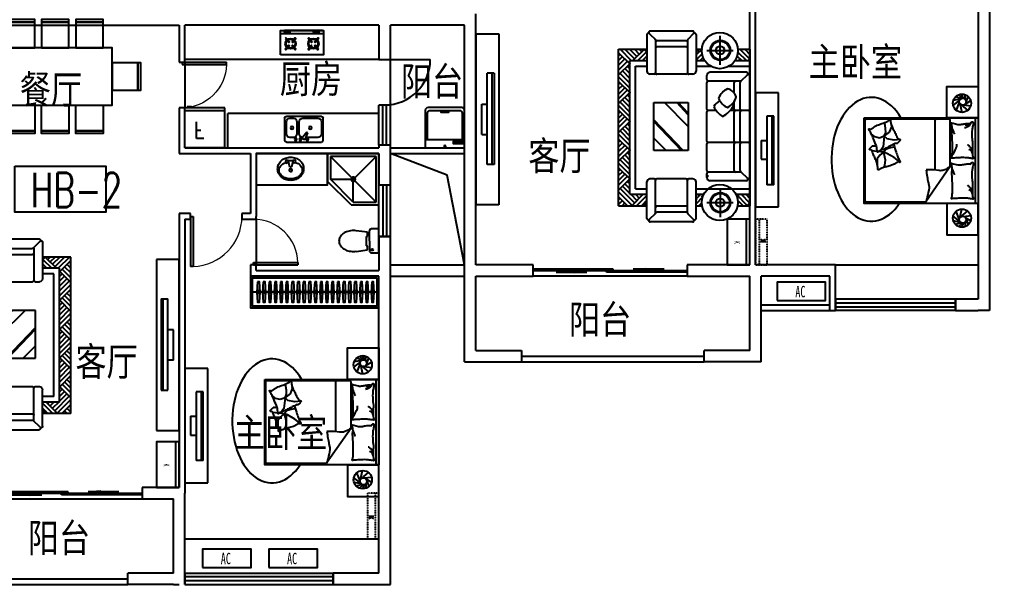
# Model space of a CAD drawing. Extents: x 4765935 to 4799335, y -1163545 to -1143942.
# Drawn here: x 4782335 to 4799335, y -1163542 to -1153642 of the extents above; entities that cross this region are included whole.
import ezdxf

# ---------------------------------------------------------------- set-up
doc = ezdxf.new("R2010")
doc.units = 0
doc.header["$MEASUREMENT"] = 0
doc.linetypes.add('HIDDEN', pattern=[0.375, 0.25, -0.125])
doc.layers.get('0').update_dxf_attribs({"linetype": 'CONTINUOUS'})
for name, color, linetype in [('Balcony(阳台)', 11, 'CONTINUOUS'), ('Elec(电器)', 33, 'CONTINUOUS'), ('Furniture(家具)', 8, 'CONTINUOUS'), ('I-FURN', 252, 'CONTINUOUS'), ('Lvtry(厨卫)', 136, 'CONTINUOUS'), ('Text(文字)', 7, 'CONTINUOUS'), ('WALL', 2, 'CONTINUOUS'), ('WINDOW', 4, 'CONTINUOUS')]:
    doc.layers.add(name, color=color, linetype=linetype)
doc.styles.add('-黑体', font='simhei.ttf', dxfattribs={"width": 0.8})
doc.styles.add('_ZBHZ', font='simhei.ttf', dxfattribs={"width": 0.8})
doc.styles.add('DIM_FONT', font='SIMPLEX.shx', dxfattribs={"width": 0.8})
doc.styles.add('HZ', font='txt', dxfattribs={"bigfont": 'hztxt'})

# ---------------------------------------------------------------- blocks, each defined once
blk = doc.blocks.new('A$C549F0D6A')
at = {"layer": 'Furniture(家具)', "linetype": 'ByBlock'}
for points in [[(0, 525), (480, 525), (480, 75), (0, 75), (0, 525)], [(480, 75), (480, 25), (0, 25), (0, 75), (480, 75)]]:
    blk.add_lwpolyline(points, dxfattribs=at)
blk = doc.blocks.new('czd')
at = {"layer": 'Furniture(家具)', "linetype": 'ByBlock'}
blk.add_lwpolyline([(254292, -42312), (254292, -40312), (255292, -40312), (255292, -42312)], close=True, dxfattribs=at)
at = {"layer": 'Furniture(家具)', "color": 191}
for p, rotation in [((255032, -39787), 180), ((255817, -40952), 90), ((255817, -41552), 90), ((255817, -42152), 90)]:
    blk.add_blockref('A$C549F0D6A', p, dxfattribs=dict(at, rotation=rotation))
at = {"layer": 'Furniture(家具)', "color": 191, "xscale": -1, "rotation": 270}
for p in [(253767, -40952), (253767, -41552), (253767, -42152)]:
    blk.add_blockref('A$C549F0D6A', p, dxfattribs=at)
at = {"layer": 'Furniture(家具)', "color": 191, "xscale": -1}
blk.add_blockref('A$C549F0D6A', (255032, -42837), dxfattribs=at)
blk = doc.blocks.new('65478678-')
at = {"layer": 'Furniture(家具)'}
for p, q in [((0, -90), (90, 0)), ((0, -6), (6, 0)), ((0, -209), (0, 0)), ((0, 0), (2740, 0)), ((166, 0), (198, -32)), ((198, -262), (198, 0)), ((297, -367), (297, 0)), ((1048, 0), (465, 0)), ((1608, 0), (1098, 0)), ((2241, 0), (1659, 0)), ((2442, -943), (2442, 0)), ((2541, -71), (2612, 0)), ((2541, -242), (2541, 0)), ((2688, 0), (2740, -51)), ((2740, -214), (2740, 0)), ((0, -174), (170, -4)), ((48, -210), (198, -60)), ((119, -223), (198, -144)), ((404, -61), (404, -701)), ((404, -61), (404, -65)), ((447, -43), (567, -162)), ((556, -162), (556, -730)), ((1048, -170), (584, -170)), ((1073, -25), (1073, -344)), ((1608, -170), (1098, -170)), ((1634, -25), (1634, -730)), ((2122, -170), (1659, -170)), ((2150, -162), (2150, -730)), ((2259, -43), (2157, -145)), ((2302, -61), (2302, -701)), ((2541, -155), (2692, -4)), ((2541, -239), (2734, -46)), ((2649, -210), (2740, -120)), ((19, -752), (19, -292)), ((128, -214), (148, -234)), ((170, -172), (198, -201)), ((556, -306), (556, -755)), ((763, -278), (581, -278)), ((1048, -278), (917, -278)), ((1073, -195), (1073, -262)), ((1608, -278), (1098, -278)), ((1634, -182), (1634, -257)), ((2125, -278), (1659, -278)), ((2541, -185), (2582, -225)), ((2579, -214), (2558, -234)), ((2687, -752), (2687, -292)), ((2732, -212), (2740, -204)), ((272, -522), (-234, -522)), ((1073, -591), (1073, -730)), ((2435, -522), (2940, -522)), ((0, -951), (0, -842)), ((0, -843), (2, -845)), ((0, -847), (2, -845)), ((2, -845), (5, -842)), ((2, -845), (100, -943)), ((78, -838), (184, -943)), ((144, -819), (198, -873)), ((198, -951), (198, -790)), ((297, -951), (297, -684)), ((531, -755), (458, -755)), ((1048, -755), (581, -755)), ((1608, -755), (1098, -755)), ((2125, -755), (1659, -755)), ((2248, -755), (2175, -755)), ((2541, -943), (2541, -809)), ((2541, -828), (2554, -815)), ((2568, -851), (2590, -829)), ((2592, -829), (2706, -943)), ((2690, -843), (2740, -892)), ((2705, -845), (2702, -842)), ((2706, -843), (2705, -845)), ((2706, -847), (2705, -845)), ((2740, -943), (2740, -838)), ((-319, -1004), (-319, -1746)), ((-276, -986), (-174, -1088)), ((-258, -943), (382, -943)), ((0, -931), (44, -887)), ((72, -943), (86, -929)), ((436, -997), (436, -1070)), ((2270, -997), (2270, -1070)), ((2965, -943), (2324, -943)), ((2541, -862), (2622, -943)), ((2541, -912), (2566, -887)), ((2635, -943), (2621, -929)), ((2982, -986), (2881, -1088)), ((3025, -1004), (3025, -1746)), ((-157, -1095), (411, -1095)), ((-149, -1123), (-149, -1626)), ((-42, -1120), (-42, -1629)), ((436, -1120), (436, -1629)), ((935, -1081), (1772, -1081)), ((1353, -1081), (935, -1499)), ((935, -1683), (935, -1081)), ((1146, -1081), (935, -1282)), ((1117, -1081), (935, -1255)), ((1772, -1170), (1237, -1683)), ((1772, -1081), (1772, -1683)), ((2270, -1120), (2270, -1629)), ((2863, -1095), (2296, -1095)), ((2748, -1120), (2748, -1629)), ((2856, -1123), (2856, -1626)), ((1772, -1198), (1265, -1683)), ((1772, -1466), (1557, -1683)), ((-276, -1763), (-157, -1644)), ((-157, -1654), (411, -1654)), ((-157, -1654), (411, -1654)), ((-13, -1654), (436, -1654)), ((436, -1679), (436, -1752)), ((1772, -1683), (935, -1683)), ((2720, -1654), (2270, -1654)), ((2270, -1679), (2270, -1752)), ((2863, -1654), (2296, -1654)), ((2863, -1654), (2296, -1654)), ((2982, -1763), (2863, -1644)), ((-258, -1806), (382, -1806)), ((0, -1862), (0, -1806)), ((0, -1852), (2, -1854)), ((0, -1856), (2, -1854)), ((0, -2300), (0, -1862)), ((2, -1854), (49, -1806)), ((2, -1854), (198, -2050)), ((44, -1812), (198, -1966)), ((122, -1806), (198, -1882)), ((198, -2104), (198, -1806)), ((297, -2005), (297, -1806)), ((2965, -1806), (2324, -1806)), ((2442, -2003), (2442, -1806)), ((2541, -2102), (2541, -1806)), ((2561, -1806), (2740, -1985)), ((2645, -1806), (2740, -1901)), ((2705, -1854), (2657, -1806)), ((2706, -1852), (2705, -1854)), ((2706, -1856), (2705, -1854)), ((2706, -1868), (2706, -1806)), ((2740, -2300), (2740, -1806)), ((0, -1940), (44, -1896)), ((0, -2024), (86, -1938)), ((0, -2108), (128, -1980)), ((0, -2192), (170, -2022)), ((2442, -2003), (297, -2003)), ((2440, -2274), (2692, -2022)), ((2541, -1871), (2740, -2069)), ((2541, -1921), (2566, -1896)), ((2541, -2005), (2608, -1938)), ((2541, -2089), (2650, -1980)), ((0, -2276), (198, -2078)), ((60, -2300), (254, -2106)), ((170, -2190), (280, -2300)), ((2541, -2102), (198, -2102)), ((212, -2148), (364, -2300)), ((250, -2102), (254, -2106)), ((254, -2106), (258, -2102)), ((254, -2106), (448, -2300)), ((296, -2148), (342, -2102)), ((338, -2190), (426, -2102)), ((380, -2232), (511, -2102)), ((422, -2274), (595, -2102)), ((481, -2300), (679, -2102)), ((565, -2300), (758, -2106)), ((674, -2190), (784, -2300)), ((716, -2148), (868, -2300)), ((754, -2102), (758, -2106)), ((758, -2106), (763, -2102)), ((758, -2106), (952, -2300)), ((800, -2148), (847, -2102)), ((842, -2190), (931, -2102)), ((885, -2232), (1015, -2102)), ((927, -2274), (1099, -2102)), ((985, -2300), (1183, -2102)), ((1069, -2300), (1263, -2106)), ((1179, -2190), (1288, -2300)), ((1221, -2148), (1373, -2300)), ((1258, -2102), (1263, -2106)), ((1263, -2106), (1267, -2102)), ((1263, -2106), (1457, -2300)), ((1305, -2148), (1351, -2102)), ((1347, -2190), (1435, -2102)), ((1389, -2232), (1520, -2102)), ((1431, -2274), (1604, -2102)), ((1490, -2300), (1688, -2102)), ((1574, -2300), (1767, -2106)), ((1683, -2190), (1793, -2300)), ((1725, -2148), (1877, -2300)), ((1763, -2102), (1767, -2106)), ((1767, -2106), (1772, -2102)), ((1767, -2106), (1961, -2300)), ((1809, -2148), (1856, -2102)), ((1851, -2190), (1940, -2102)), ((1893, -2232), (2024, -2102)), ((1936, -2274), (2108, -2102)), ((1994, -2300), (2192, -2102)), ((2078, -2300), (2272, -2106)), ((2188, -2190), (2297, -2300)), ((2230, -2148), (2382, -2300)), ((2267, -2102), (2272, -2106)), ((2272, -2106), (2276, -2102)), ((2272, -2106), (2466, -2300)), ((2314, -2148), (2360, -2102)), ((2356, -2190), (2444, -2102)), ((2398, -2232), (2528, -2102)), ((2498, -2300), (2734, -2064)), ((2583, -2300), (2740, -2143)), ((2692, -2190), (2740, -2237)), ((2734, -2148), (2740, -2153)), ((2740, -2300), (0, -2300)), ((86, -2274), (111, -2300)), ((128, -2232), (195, -2300)), ((590, -2274), (616, -2300)), ((632, -2232), (700, -2300)), ((1095, -2274), (1120, -2300)), ((1137, -2232), (1204, -2300)), ((1599, -2274), (1625, -2300)), ((1641, -2232), (1709, -2300)), ((2104, -2274), (2129, -2300)), ((2146, -2232), (2213, -2300)), ((2608, -2274), (2634, -2300)), ((2650, -2232), (2718, -2300))]:
    blk.add_line(p, q, dxfattribs=at)
for centre, radius in [((23, -526), 317), ((2684, -526), 317), ((19, -518), 176), ((19, -518), 161), ((19, -522), 74.9), ((2687, -518), 176), ((2687, -518), 161), ((2687, -522), 74.9)]:
    blk.add_circle(centre, radius, dxfattribs=at)
for centre, radius, start, end in [((465, -25), 25.2, 90, 225), ((1048, -25), 25.2, 0, 90), ((1098, -25), 25.2, 90, 180), ((1608, -25), 25.2, 0, 90), ((1659, -25), 25.2, 90, 180), ((2241, -25), 25.2, 315, 90), ((429, -61), 25.2, 45, 180), ((531, -162), 25.2, 0, 45), ((584, -145), 25.2, 225, 270), ((584, -145), 25.2, 225, 270), ((1048, -145), 25.2, 270, 0), ((1098, -145), 25.2, 180, 270), ((1608, -145), 25.2, 270, 0), ((1659, -145), 25.2, 180, 270), ((2122, -145), 25.2, 270, 315), ((2175, -162), 25.2, 135, 180), ((2277, -61), 25.2, 0, 135), ((581, -252), 25.2, 180, 270), ((893, -432), 202, 107.5996, 169.2984), ((756, -533), 302, 28.3291, 76.3199), ((1032, -367), 89, 117.338, 141.7635), ((780, -680), 445, 26.9689, 61.7217), ((1048, -252), 25.2, 270, 0), ((1098, -252), 25.2, 180, 270), ((1608, -252), 25.2, 270, 0), ((1659, -252), 25.2, 180, 270), ((2125, -252), 25.2, 270, 0), ((966, -271), 298, 204.3984, 248.8225), ((757, -280), 287, 290.7806, 337.6111), ((796, -220), 462, 296.7413, 325.384), ((1166, -362), 315, 213.3991, 239.1855), ((458, -701), 53.9, 180, 270), ((531, -730), 25.2, 270, 0), ((581, -730), 25.2, 180, 270), ((1048, -730), 25.2, 270, 0), ((1098, -730), 25.2, 180, 270), ((1608, -730), 25.2, 270, 0), ((1659, -730), 25.2, 180, 270), ((2125, -730), 25.2, 270, 0), ((2175, -730), 25.2, 180, 270), ((2196, -730), 25.2, 270, 0), ((2246, -730), 25.2, 180, 270), ((2248, -701), 53.9, 270, 0), ((-294, -1004), 25.2, 45, 180), ((-258, -968), 25.2, 90, 225), ((382, -997), 53.9, 0, 90), ((2324, -997), 53.9, 90, 180), ((2965, -968), 25.2, 315, 90), ((3000, -1004), 25.2, 360, 135), ((-157, -1070), 25.2, 225, 270), ((-175, -1123), 25.2, 0, 45), ((-67, -1120), 25.2, 0, 90), ((411, -1070), 25.2, 270, 0), ((411, -1120), 25.2, 0, 90), ((2296, -1070), 25.2, 180, 270), ((2296, -1120), 25.2, 90, 180), ((2773, -1120), 25.2, 90, 180), ((2881, -1123), 25.2, 135, 180), ((2863, -1070), 25.2, 270, 315), ((-157, -1679), 25.2, 90, 135), ((-175, -1626), 25.2, 315, 0), ((-175, -1626), 25.2, 315, 0), ((-67, -1629), 25.2, 270, 0), ((411, -1629), 25.2, 270, 0), ((411, -1679), 25.2, 0, 90), ((2296, -1629), 25.2, 180, 270), ((2296, -1679), 25.2, 90, 180), ((2773, -1629), 25.2, 180, 270), ((2881, -1626), 25.2, 180, 225), ((2881, -1626), 25.2, 180, 225), ((2863, -1679), 25.2, 45, 90), ((-294, -1746), 25.2, 180, 315), ((-258, -1781), 25.2, 135, 270), ((382, -1752), 53.9, 270, 0), ((2324, -1752), 53.9, 180, 270), ((2965, -1781), 25.2, 270, 45), ((3000, -1746), 25.2, 225, 360)]:
    blk.add_arc(centre, radius, start, end, dxfattribs=at)
blk = doc.blocks.new('A$C70683468')
for p, q in [((535, -175), (535, 1325)), ((971, 678), (1398, 1296)), ((2450, 1296), (1398, 1296)), ((2470, -130), (2470, 1276)), ((1243, -130), (1243, 740)), ((2122, 661), (2142, 697)), ((971, 678), (971, -130)), ((1851, 602), (1954, 523)), ((1954, 523), (2085, 448)), ((2109, 559), (2122, 661)), ((2140, 430), (2109, 559)), ((2203, 480), (2251, 545)), ((2251, 545), (2251, 638)), ((2041, 353), (1953, 333)), ((2099, 373), (2041, 353)), ((2085, 448), (2140, 430)), ((2140, 430), (2099, 373)), ((2140, 430), (2203, 480)), ((2140, 430), (2234, 418)), ((2146, 335), (2182, 385)), ((2182, 385), (2191, 397)), ((2249, 417), (2344, 405)), ((1850, 206), (1954, 219)), ((1954, 219), (2076, 194)), ((2076, 194), (2127, 149)), ((2127, 149), (2146, 335)), ((2127, 149), (2210, 180)), ((2210, 180), (2292, 159)), ((2034, 80), (1997, -15)), ((2127, 149), (2034, 80)), ((2127, 149), (2100, 82)), ((2100, 82), (2103, 13)), ((2103, 13), (2120, -85)), ((2292, 159), (2355, 106)), ((991, -150), (2450, -150)), ((1997, -15), (2000, -39)), ((2120, -85), (2127, -88))]:
    blk.add_line(p, q)
blk.add_lwpolyline([(2482, -175), (482, -175), (482, 1325), (2482, 1325)], close=True)
for points in [[(609, 635, -0.263368), (590, 607, -0.494818), (571, 616, -0.049225), (570, 634, -0.036831), (571, 657, -0.031893), (580, 695, 0.035782), (587, 729, 0.032941), (592, 819, 0.026564), (587, 930, 0.017905), (581, 968, -0.033397), (579, 988, -0.03204), (580, 1025, 0.018442), (583, 1089, 0.010837), (582, 1154, 0.014624), (579, 1202, 0.111249), (572, 1225, -0.153708), (568, 1241, -0.076444), (569, 1249, -0.215512), (571, 1251, -0.585858), (574, 1248, 0.363489), (577, 1243, 0.191716), (589, 1243, -0.129675), (605, 1245, -0.01735), (622, 1242, 0.019326), (637, 1240, 0.018818), (705, 1233, 0.021828), (765, 1232, 0.006204), (799, 1233, 0.001963), (905, 1240, 0.028341), (942, 1244, -0.117014), (950, 1243, -0.36606), (951, 1242, -0.03973), (949, 1228, -0.048309), (943, 1215, 0.062981), (939, 1204, 0.04058), (936, 1180, 0.014345), (934, 1114, 0.005484), (934, 988, 0.007153), (937, 892, 0.008762), (940, 850, -0.008153), (943, 804, -0.06251), (939, 747, 0.078669), (937, 701, 0.047825), (941, 679, -0.034494), (949, 648, -0.023571), (952, 623, -0.510228), (950, 622), (920, 629), (838, 650, 0.073041), (818, 652, 0.023305), (757, 646, 0.018299), (734, 642, -0.01097), (696, 635, -0.042281), (662, 632, -0.027201), (609, 635)], [(577, 1191, 0.088153), (581, 1156, 0.088153), (596, 1125, 0.077547), (617, 1103, 0.077547), (645, 1089)], [(1394, 739, 0.007867), (1376, 856, 0.009508), (1358, 953, 0.006616), (1344, 1018, -0.023828), (1340, 1036, -0.080713), (1341, 1055, -0.009591), (1373, 1208, -0.013133), (1381, 1241, -0.007859), (1398, 1296)], [(583, 1109, 0.027842), (593, 1085, 0.048685), (601, 1072, 0.023666), (626, 1044, 0.031223), (646, 1025, 0.046801), (654, 1020, 0.023191), (671, 1012)], [(936, 725, 0.009729), (927, 753, 0.009729), (917, 779, 0.007971), (908, 801, 0.007971), (898, 823)], [(971, 678, -0.085272), (1081, 741, -0.124044), (1168, 751), (1264, 737), (1394, 739)], [(1963, 289, 0.025626), (1960, 300, 0.0108), (1918, 430, 0.00456), (1887, 517, 0.01125), (1873, 552, 0.069394), (1862, 571, -0.079756), (1853, 588, -0.106399), (1851, 602, -0.328642), (1854, 606, -0.299547), (1860, 604, 0.189917), (1869, 598, 0.033518), (1880, 597, 0.075627), (1884, 598, 0.053489), (1892, 601, 0.017838), (1914, 613, 0.038394), (1938, 630, -0.059529), (1954, 640, -0.035943), (1981, 651, -0.011245), (2067, 677, -0.006203), (2106, 687, 0.010783), (2129, 693, 0.019485), (2142, 697, 0.005062), (2193, 717, 0.101392), (2218, 734, -0.223768), (2231, 739, -0.25558), (2236, 736, -0.081563), (2241, 720, -0.071805), (2241, 703, 0.069985), (2241, 685, 0.03546), (2254, 626, 0.029432), (2279, 557, 0.001554), (2293, 523, -0.00152), (2308, 489, -0.004735), (2323, 454, 0.00382), (2341, 410, 0.296001), (2373, 388, -0.649774), (2382, 367, -0.02319), (2377, 362, 0.0288), (2374, 359, 0.005727), (2368, 352, -0.004358), (2360, 343, -0.027528), (2343, 326, -0.046214), (2332, 318, -0.194121), (2315, 315, 0.133719), (2291, 314, 0.005779), (2269, 306, 0.008882)], [(609, -74, -0.263368), (590, -102, -0.494818), (571, -93, -0.049225), (570, -75, -0.036831), (571, -52, -0.031893), (580, -14, 0.035782), (587, 20, 0.032941), (592, 110, 0.026564), (587, 221, 0.017905), (581, 258, -0.033397), (579, 279, -0.03204), (580, 316, 0.018442), (583, 380, 0.010837), (582, 445, 0.014624), (579, 493, 0.111249), (572, 515, -0.153708), (568, 532, -0.076444), (569, 540, -0.215512), (571, 542, -0.585858), (574, 539, 0.363489), (577, 534, 0.191716), (589, 534, -0.129675), (605, 536, -0.01735), (622, 533, 0.019326), (637, 530, 0.018818), (705, 524, 0.021828), (765, 523, 0.006204), (799, 524, 0.001963), (905, 530, 0.028341), (942, 535, -0.117014), (950, 534, -0.36606), (951, 533, -0.03973), (949, 519, -0.048309), (943, 505, 0.062981), (939, 495, 0.04058), (936, 471, 0.014345), (934, 404, 0.005484), (934, 279, 0.007153), (937, 183, 0.008762), (940, 140, -0.008153), (943, 95, -0.06251), (939, 38, 0.078669), (937, -8, 0.047825), (941, -30, -0.034494), (949, -61, -0.023571), (952, -87, -0.510228), (950, -88), (920, -80), (838, -59, 0.073041), (818, -57, 0.023305), (757, -63, 0.018299), (734, -67, -0.01097), (696, -75, -0.042281), (662, -77, -0.027201), (609, -75)], [(577, 481, 0.088153), (581, 447, 0.088153), (596, 416, 0.077547), (617, 394, 0.077547), (645, 380)], [(583, 400, 0.027842), (593, 376, 0.048685), (601, 363, 0.023666), (626, 335, 0.031223), (646, 316, 0.046801), (654, 311, 0.023191), (671, 303)], [(937, 485, 0.016108), (911, 446, 0.024599), (896, 420, 0.009477), (873, 370, 0.015937), (860, 341, 0.072521), (857, 324, 0.033339), (857, 288)], [(609, -75, -0.077379), (634, -40, -0.077379), (669, -14, -0.047525), (694, -4, -0.047525), (720, 1)], [(936, 16, 0.009729), (927, 43, 0.009729), (917, 70, 0.007971), (908, 92, 0.007971), (898, 113)], [(625, -76, -0.05369), (638, -62, -0.070312), (650, -54, -0.015448), (659, -50, -0.013244), (669, -46, -0.082127), (687, -43, -0.064164), (710, -46)]]:
    blk.add_lwpolyline(points, format="xyb")
blk.add_lwpolyline([(2065, -117, 0.101392), (2041, -136, -0.223768), (2028, -142, -0.25558), (2024, -139, -0.081563), (2017, -124, -0.071805), (2016, -107, 0.069985), (2014, -89, 0.03546), (1997, -31, 0.029432), (1967, 36, 0.001554), (1950, 68, -0.00152), (1933, 101, -0.004735), (1916, 135, 0.00382), (1894, 177, 0.296001), (1860, 197, -0.649774), (1850, 217, -0.02319), (1854, 222, 0.0288), (1857, 226, 0.005727), (1863, 233, -0.004358), (1869, 242, -0.027528), (1885, 261, -0.046214), (1896, 270, -0.194121), (1912, 274, 0.133719), (1936, 277, 0.011505), (1978, 296, 0.008882), (2032, 322, 0.012426), (2101, 359, -0.033612), (2126, 372), (2183, 395), (2226, 413, 0.224341), (2239, 427, -0.722772), (2248, 427, -0.103513), (2249, 424, 0.053465), (2249, 416, 0.030109), (2254, 393, -0.031436), (2258, 371, -0.05324), (2259, 356, 0.05518), (2259, 342, 0.056271), (2266, 316, 0.0108), (2317, 191, 0.00456), (2355, 106, 0.01125), (2371, 72, 0.069394), (2384, 54, -0.079756), (2394, 38, -0.106399), (2398, 24, -0.328642), (2394, 19, -0.299547), (2388, 21, 0.189917), (2379, 26, 0.033518), (2368, 26, 0.075627), (2364, 25, 0.053489), (2356, 22, 0.017838), (2335, 8, 0.038394), (2312, -11, -0.059529), (2297, -22, -0.035943), (2272, -35, -0.011245), (2188, -67, -0.006203), (2149, -80, 0.010783), (2127, -88, 0.019485), (2114, -94, 0.005062)], format="xyb", close=True)
for centre, start, end in [((2450, 1276), 0, 90), ((991, -130), 180, 270), ((1223, -130), 270, 0), ((2450, -130), 270, 0)]:
    blk.add_arc(centre, 20, start, end)
blk.add_ellipse((2355, 553), major_axis=(0, 1086), ratio=0.642246, start_param=2.306068, end_param=7.0631)
at = {"style": 'DIM_FONT', "width": 0.8, "flags": 9}
for tag in ['YSIZE', 'XSIZE']:
    blk.add_attdef(tag, (482, -175), '', height=0.5, rotation=90, dxfattribs=at)
blk = doc.blocks.new('A$C40EC27B7')
at = {"layer": 'I-FURN'}
for p, q in [((212, 2329, 0), (177, 2428, 0)), ((222, 2370, 0), (233, 2460, 0)), ((255, 2393, 0), (290, 2468, 0)), ((274, 2396, 0), (341, 2457, 0)), ((295, 2391, 0), (395, 2422, 0)), ((308, 2383, 0), (435, 2358, 0)), ((229, 2294, 0), (129, 2353, 0)), ((256, 2278, 0), (130, 2261, 0)), ((297, 2281, 0), (184, 2182, 0)), ((323, 2305, 0), (288, 2148, 0)), ((325, 2360, 0), (439, 2273, 0)), ((331, 2328, 0), (385, 2185, 0)), ((256, 325, 0), (130, 342, 0)), ((297, 321, 0), (184, 420, 0)), ((323, 297, 0), (288, 455, 0)), ((331, 274, 0), (385, 418, 0)), ((229, 309, 0), (129, 250, 0)), ((212, 274, 0), (177, 175, 0)), ((222, 232, 0), (233, 143, 0)), ((255, 209, 0), (290, 135, 0)), ((274, 207, 0), (341, 146, 0)), ((295, 212, 0), (395, 181, 0)), ((308, 219, 0), (435, 245, 0)), ((325, 242, 0), (439, 330, 0))]:
    blk.add_line(p, q, dxfattribs=at)
at = {"layer": 'I-FURN', "elevation": 0}
for points in [[(0, 2603), (0, 2053), (550, 2053), (550, 2603)], [(0, 0), (0, 550), (550, 550), (550, 0)]]:
    blk.add_lwpolyline(points, close=True, dxfattribs=at)
at = {"layer": 'I-FURN'}
for centre, radius in [((283, 2308, 0), 160), ((271, 2336, 0), 60), ((283, 295, 0), 160), ((271, 267, 0), 60)]:
    blk.add_circle(centre, radius, dxfattribs=at)
at = {"layer": 'I-FURN', "rotation": 1.24245443e-08}
blk.add_blockref('A$C70683468', (-482, 725, 0), dxfattribs=at)
at = {"layer": 'I-FURN', "width": 0.8, "flags": 9}
for tag in ['YSIZE', 'XSIZE']:
    blk.add_attdef(tag, (283, 2308, 0), '', height=0.5, rotation=0, dxfattribs=at)
at = {"layer": 'I-FURN', "oblique": -180, "text_generation_flag": 4, "width": 0.8, "flags": 9}
for tag in ['YSIZE', 'XSIZE']:
    blk.add_attdef(tag, (283, 295, 0), '', height=0.5, rotation=0, dxfattribs=at)
blk = doc.blocks.new('A$C798D17D8')
blk.add_blockref('A$C40EC27B7', (0, 0, 0))
blk = doc.blocks.new('*U42')
blk.add_line((-970, -275), (1220, -275))
for points in [[(-1000, 0), (1250, 0), (1250, -550), (-1000, -550)], [(-970, -30), (1220, -30), (1220, -520), (-970, -520)]]:
    blk.add_lwpolyline(points, close=True)
at = {"elevation": 0}
for points in [[(-874, -95), (-862, -275), (-874, -455), (-906, -455), (-918, -275), (-906, -95)], [(-774, -95), (-762, -275), (-774, -455), (-806, -455), (-818, -275), (-806, -95)], [(-674, -95), (-662, -275), (-674, -455), (-706, -455), (-718, -275), (-706, -95)], [(-574, -95), (-562, -275), (-574, -455), (-606, -455), (-618, -275), (-606, -95)], [(-474, -95), (-462, -275), (-474, -455), (-506, -455), (-518, -275), (-506, -95)], [(-374, -95), (-362, -275), (-374, -455), (-406, -455), (-418, -275), (-406, -95)], [(-274, -95), (-262, -275), (-274, -455), (-306, -455), (-318, -275), (-306, -95)], [(-174, -95), (-162, -275), (-174, -455), (-206, -455), (-218, -275), (-206, -95)], [(-74, -95), (-62, -275), (-74, -455), (-106, -455), (-118, -275), (-106, -95)], [(26, -95), (38, -275), (26, -455), (-6, -455), (-18, -275), (-6, -95)], [(126, -95), (138, -275), (126, -455), (94, -455), (82, -275), (94, -95)], [(226, -95), (238, -275), (226, -455), (194, -455), (182, -275), (194, -95)], [(326, -95), (338, -275), (326, -455), (294, -455), (282, -275), (294, -95)], [(426, -95), (438, -275), (426, -455), (394, -455), (382, -275), (394, -95)], [(526, -95), (538, -275), (526, -455), (494, -455), (482, -275), (494, -95)], [(626, -95), (638, -275), (626, -455), (594, -455), (582, -275), (594, -95)], [(726, -95), (738, -275), (726, -455), (694, -455), (682, -275), (694, -95)], [(826, -95), (838, -275), (826, -455), (794, -455), (782, -275), (794, -95)], [(926, -95), (938, -275), (926, -455), (894, -455), (882, -275), (894, -95)], [(1026, -95), (1038, -275), (1026, -455), (994, -455), (982, -275), (994, -95)], [(1126, -95), (1138, -275), (1126, -455), (1094, -455), (1082, -275), (1094, -95)]]:
    blk.add_lwpolyline(points, close=True, dxfattribs=at)
at = {"ltscale": 15, "elevation": 0}
for points in [[(-894, -255), (-886, -255), (-886, -295), (-894, -295)], [(-794, -255), (-786, -255), (-786, -295), (-794, -295)], [(-694, -255), (-686, -255), (-686, -295), (-694, -295)], [(-594, -255), (-586, -255), (-586, -295), (-594, -295)], [(-494, -255), (-486, -255), (-486, -295), (-494, -295)], [(-394, -255), (-386, -255), (-386, -295), (-394, -295)], [(-294, -255), (-286, -255), (-286, -295), (-294, -295)], [(-194, -255), (-186, -255), (-186, -295), (-194, -295)], [(-94, -255), (-86, -255), (-86, -295), (-94, -295)], [(6, -255), (14, -255), (14, -295), (6, -295)], [(106, -255), (114, -255), (114, -295), (106, -295)], [(206, -255), (214, -255), (214, -295), (206, -295)], [(306, -255), (314, -255), (314, -295), (306, -295)], [(406, -255), (414, -255), (414, -295), (406, -295)], [(506, -255), (514, -255), (514, -295), (506, -295)], [(606, -255), (614, -255), (614, -295), (606, -295)], [(706, -255), (714, -255), (714, -295), (706, -295)], [(806, -255), (814, -255), (814, -295), (806, -295)], [(906, -255), (914, -255), (914, -295), (906, -295)], [(1006, -255), (1014, -255), (1014, -295), (1006, -295)], [(1106, -255), (1114, -255), (1114, -295), (1106, -295)]]:
    blk.add_lwpolyline(points, close=True, dxfattribs=at)
blk = doc.blocks.new('_E15UYS')
for p, q in [((-56, 0), (-56, 700)), ((-32, 635), (-22, 635)), ((0, 15), (0, 638)), ((-33, 544), (-22, 544)), ((-24, 619), (-24, 554)), ((-7, 619), (-24, 619)), ((-24, 554), (-7, 554)), ((-7, 554), (-7, 619)), ((-32, 162), (-22, 162)), ((-33, 71), (-22, 71)), ((-24, 146), (-24, 81)), ((-7, 146), (-24, 146)), ((-24, 81), (-7, 81)), ((-7, 81), (-7, 146))]:
    blk.add_line(p, q)
for points in [[(-400, 700), (0, 700), (0, 0), (-400, 0), (-400, 700)], [(-252, 518), (-241, 505), (-304, 449), (-316, 462), (-252, 518)], [(-185, 518), (-196, 505), (-132, 449), (-121, 462), (-185, 518)], [(-252, 181), (-241, 194), (-304, 250), (-316, 237), (-252, 181)], [(-185, 181), (-196, 194), (-132, 250), (-121, 237), (-185, 181)]]:
    blk.add_lwpolyline(points)
for points in [[(-32, 635, 0.259034), (-36, 634, 0.076276), (-41, 622, 0.036515), (-43, 609, 0.026615), (-44, 590, 0.026615), (-43, 571, 0.036515), (-41, 557, 0.076276), (-36, 546, 0.259034), (-32, 544, 0.078462), (-31, 544, 0.056762)], [(-22, 635, 0.259034), (-25, 634, 0.076276), (-30, 622, 0.036515), (-33, 609, 0.026615), (-34, 590, 0.026615), (-33, 571, 0.036515), (-30, 557, 0.076276), (-25, 546, 0.259034), (-22, 544, 0.259034), (-18, 546, 0.056762), (-14, 554, 0.036515)], [(-13, 619, 0.008736), (-13, 622, 0.076276), (-18, 634, 0.259034), (-22, 635, 0.259034)], [(-32, 162, 0.259034), (-36, 161, 0.076276), (-41, 149, 0.036515), (-43, 136, 0.026615), (-44, 117, 0.026615), (-43, 98, 0.036515), (-41, 84, 0.076276), (-36, 73, 0.259034), (-32, 71, 0.078462), (-31, 71, 0.056762)], [(-22, 162, 0.259034), (-25, 161, 0.076276), (-30, 149, 0.036515), (-33, 136, 0.026615), (-34, 117, 0.026615), (-33, 98, 0.036515), (-30, 84, 0.076276), (-25, 73, 0.259034), (-22, 71, 0.259034), (-18, 73, 0.056762), (-14, 81, 0.036515)], [(-13, 146, 0.008736), (-13, 149, 0.076276), (-18, 161, 0.259034), (-22, 162, 0.259034)]]:
    blk.add_lwpolyline(points, format="xyb")
for points in [[(-304, 624), (-241, 567), (-252, 555), (-316, 611)], [(-132, 624), (-196, 567), (-185, 555), (-121, 611)], [(-304, 75), (-241, 132), (-252, 144), (-316, 88)], [(-132, 75), (-196, 132), (-185, 144), (-121, 88)]]:
    blk.add_lwpolyline(points, close=True)
for centre, radius in [((-218, 536), 86.4), ((-218, 536), 73.5), ((-218, 163), 86.4), ((-218, 163), 73.5)]:
    blk.add_circle(centre, radius)
at = {"width": 0.8, "flags": 9}
for tag in ['XSIZE', 'YSIZE']:
    blk.add_attdef(tag, (0, 0), '', height=0.5, dxfattribs=at)
blk = doc.blocks.new('M_E25ESP')
at = {"color": 0, "linetype": 'ByBlock'}
for p, q in [((0, -307), (0, 307)), ((31, 338), (419, 338)), ((82, 245), (82, 40)), ((358, 307), (143, 307)), ((419, -20), (419, 245)), ((450, 307), (450, -307)), ((48, 2), (57, -12)), ((59, 31), (163, 70)), ((173, 53), (87, -18)), ((163, 70), (173, 53)), ((143, -82), (358, -82)), ((358, -123), (143, -123)), ((419, -338), (31, -338)), ((82, -184), (82, -245)), ((143, -307), (358, -307)), ((419, -245), (419, -184))]:
    blk.add_line(p, q, dxfattribs=at)
for centre, radius in [((51, 61), 20.5), ((251, 112), 25.6), ((51, -61), 20.5), ((51, -143), 20.5), ((251, -210), 25.6)]:
    blk.add_circle(centre, radius, dxfattribs=at)
for centre, radius, start, end in [((31, 307), 30.7, 90, 180), ((143, 245), 61.4, 90, 180), ((358, 245), 61.4, 0, 90), ((419, 307), 30.7, 0, 90), ((66, 12), 20.5, 110.5377, 210), ((74, -2), 20.5, 210, 309.4623), ((143, -20), 61.4, 180, 270), ((143, -184), 61.4, 90, 180), ((358, -20), 61.4, 270, 0), ((358, -184), 61.4, 0, 90), ((31, -307), 30.7, 180, 270), ((143, -245), 61.4, 180, 270), ((358, -245), 61.4, 270, 0), ((419, -307), 30.7, 270, 0)]:
    blk.add_arc(centre, radius, start, end, dxfattribs=at)
at = {"style": 'DIM_FONT', "width": 0.8, "flags": 9}
for tag in ['XSIZE', 'YSIZE']:
    blk.add_attdef(tag, (0, 0), '', height=0.5, dxfattribs=at)
blk = doc.blocks.new('*U32')
for p, q in [((-300, 0), (-300, -700)), ((400, 0), (-300, 0)), ((400, 0), (400, -700)), ((30, -162), (-98, -162)), ((-98, -162), (-98, -457)), ((-21, -303), (-98, -303)), ((400, -650), (-300, -650)), ((400, -700), (-300, -700)), ((-258, -700), (-258, -720)), ((-187, -720), (-258, -720)), ((-187, -700), (-187, -720))]:
    blk.add_line(p, q)
blk = doc.blocks.new('电视2')
at = {"layer": 'Furniture(家具)'}
for p, q in [((0, -400), (0, 0)), ((0, 0), (2000, 0)), ((1590, -116), (390, -116)), ((2000, 0), (2000, -400)), ((2000, -400), (0, -400))]:
    blk.add_line(p, q, dxfattribs=at)
at = {"layer": 'Furniture(家具)', "ltscale": 30}
for p, q in [((390, -82), (390, -202)), ((390, -82), (1590, -82)), ((1590, -82), (1590, -202)), ((1590, -202), (390, -202)), ((835, -300), (835, -202)), ((1165, -300), (835, -300)), ((1165, -300), (1165, -202))]:
    blk.add_line(p, q, dxfattribs=at)
blk = doc.blocks.new('werwer')
at = {"layer": 'Furniture(家具)'}
for p, q in [((2012617, -372463), (2012217, -372463)), ((2012217, -372463), (2012217, -375458)), ((2012617, -375458), (2012617, -372463)), ((2012334, -374751), (2012334, -373151)), ((2012217, -375458), (2012617, -375458))]:
    blk.add_line(p, q, dxfattribs=at)
at = {"layer": 'Furniture(家具)', "ltscale": 30}
for p, q in [((2012300, -373151), (2012419, -373151)), ((2012300, -373151), (2012300, -374751)), ((2012419, -374750), (2012419, -373151)), ((2012517, -373696), (2012419, -373696)), ((2012517, -374226), (2012517, -373696)), ((2012517, -374226), (2012419, -374226)), ((2012300, -374751), (2012419, -374751))]:
    blk.add_line(p, q, dxfattribs=at)
blk = doc.blocks.new('空调室内机1')
at = {"ltscale": 0.3}
blk.add_line((0, -67), (800, -67), dxfattribs=at)
blk.add_lwpolyline([(800, 0), (0, 0), (0, -400), (800, -400)], close=True, dxfattribs=at)
at = {"style": '_ZBHZ', "width": 0.65}
blk.add_text('K', height=100, dxfattribs=at).set_placement((378, -274))
blk = doc.blocks.new('fer')
at = {"layer": 'Lvtry(厨卫)'}
blk.add_line((2033058, -791454), (2033741, -791454), dxfattribs=at)
blk.add_lwpolyline([(2033694, -792016), (2033104, -792016, -0.414214), (2033054, -791966), (2033054, -791310), (2033744, -791310), (2033744, -791966, -0.414214)], format="xyb", close=True, dxfattribs=at)
blk.add_lwpolyline([(2033706, -791454), (2033706, -791921, -0.414214), (2033666, -791961), (2033131, -791961, -0.414214), (2033091, -791921), (2033091, -791454)], format="xyb", dxfattribs=at)
for points in [[(2033722, -791381), (2033551, -791381), (2033551, -791429), (2033722, -791429)], [(2033562, -791396), (2033575, -791396), (2033575, -791408), (2033562, -791408)], [(2033587, -791396), (2033601, -791396), (2033601, -791408), (2033587, -791408)], [(2033612, -791396), (2033625, -791396), (2033625, -791408), (2033612, -791408)], [(2033638, -791396), (2033652, -791396), (2033652, -791408), (2033638, -791408)], [(2033680, -791420), (2033708, -791420), (2033708, -791390), (2033680, -791390)]]:
    blk.add_lwpolyline(points, close=True, dxfattribs=at)
blk.add_lwpolyline([(2033328, -791961), (2033328, -791933), (2033399, -791933), (2033470, -791933), (2033470, -791961)], dxfattribs=at)
blk.add_circle((2033399, -791335), 16, dxfattribs=at)
blk = doc.blocks.new('*U36')
at = {"color": 0, "linetype": 'ByBlock'}
for p, q in [((38, -135), (-39, -135)), ((-13, -249), (-38, -148)), ((38, -148), (13, -249)), ((-32, -173), (-93, -173)), ((13, -249), (-13, -249)), ((92, -173), (31, -173))]:
    blk.add_line(p, q, dxfattribs=at)
at = {"color": 0, "linetype": 'ByBlock', "extrusion": (0, 0, -1)}
for centre, major_axis, start_param, end_param in [((-24, -285), (146, 146), 4.360549, 4.768631), ((-10, -302), (-162, 162), 0.056242, 0.430098), ((0, -328), (-181, 181), 0.430098, 0.782884), ((-64, -148), (-18, 18), 3.924477, 10.207662), ((0, -328), (-181, 181), 0.782885, 1.135671), ((63, -147), (-18, 18), 3.924477, 10.207662), ((10, -302), (-162, 162), 1.135671, 1.509527), ((24, -285), (-146, 146), 1.509527, 1.917609), ((-47, -275), (-128, 128), 5.495273, 5.931345), ((-47, -275), (128, 128), 3.488405, 3.924477), ((-88, -300), (81.8, 81.8), 3.924477, 4.429073), ((-88, -300), (-81.8, 81.8), 4.990678, 5.495273), ((-45, -323), (-116, 116), 5.999869, 6.422569), ((-18, -360), (148, 148), -1.431413, -1.379657), ((-92, -249), (53.9, 53.9), -1.379657, -0.787912), ((0, -300), (-18, 18), 3.924477, 10.207662), ((92, -249), (53.9, 53.9), -0.787912, -0.224872), ((45, -323), (-116, 116), 1.345924, 1.849085), ((88, -300), (-81.8, 81.8), 1.849085, 2.353681), ((88, -300), (81.8, 81.8), 0.782884, 1.28748), ((47, -274), (128, 128), 0.346813, 0.782885), ((47, -274), (-128, 128), 2.353681, 2.789753), ((-25, -264), (-146, 146), 4.65112, 5.059202), ((-45, -277), (-116, 116), 4.567978, 4.990678), ((-10, -247), (-162, 162), 4.277264, 4.65112), ((-18, -240), (148, 148), 2.654889, 2.997182), ((0, -221), (-181, 181), 3.924477, 4.277264), ((0, -182), (191, 191), 2.353681, 2.654889), ((0, -182), (-191, 191), 3.623269, 3.924477), ((0, -221), (-181, 181), 3.571691, 3.924477), ((18, -240), (148, 148), 1.71018, 2.052473), ((9, -247), (-162, 162), 3.197835, 3.57169), ((45, -277), (-116, 116), 2.858276, 3.280976), ((24, -264), (146, 146), 1.218956, 1.627038)]:
    blk.add_ellipse(centre, major_axis=major_axis, ratio=1, start_param=start_param, end_param=end_param, dxfattribs=at)
blk = doc.blocks.new('*U33')
for p, q in [((128, 210), (0, 210)), ((0, 210), (0, -210)), ((400, 181), (202, 152)), ((168, -170), (168, 170)), ((202, 152), (202, 90)), ((202, 90), (220, 82)), ((220, 82), (220, -80)), ((220, -80), (202, -85)), ((202, -85), (202, -152)), ((202, -152), (398, -181)), ((0, -210), (128, -210))]:
    blk.add_line(p, q)
blk.add_circle((118, 154), 14.5)
for centre, radius, start, end in [((128, 170), 40, 360, 90), ((446, -168), 352, 90.2924, 97.7689), ((446, -168), 352, 73.6387, 90.2924), ((470, -85), 266, 54.4566, 73.6387), ((508, -33), 201, 30.1295, 54.4566), ((565, 1), 135, 0.2924, 30.1295), ((565, 1), 135, 330.4554, 0.2924), ((444, 168), 352, 270.2924, 286.9462), ((469, 85), 266, 286.9462, 306.1283), ((507, 33), 201, 306.1283, 330.4554), ((128, -170), 40, 270, 360), ((444, 168), 352, 262.5124, 270.2924)]:
    blk.add_arc(centre, radius, start, end)
blk = doc.blocks.new('$plan$00002156')
for p, q in [((-450, 450, 0), (450, 450, 0)), ((-450, -450, 0), (-450, 450, 0)), ((-400, 400, 0), (400, 400, 0)), ((-400, 400, 0), (-26.2175, 26.2175, 0)), ((-400, -400, 0), (-400, 400, 0)), ((26.4075, 26.41, 0), (400, 400, 0)), ((400, 400, 0), (400, 0, 0)), ((450, 450, 0), (450, -37.5, 0)), ((0, 0, 0), (-25, 0, 0)), ((0, 0, 0), (0, 25, 0)), ((25, 0, 0), (0, 0, 0)), ((0, -25, 0), (0, 0, 0)), ((0, -400, 0), (400, 0, 0)), ((400, 0, 0), (37.5, 0, 0)), ((-400, -400, 0), (-26.5225, -26.5225, 0)), ((0, -400, 0), (0, -37.5, 0)), ((37.5, -450, 0), (450, -37.5, 0)), ((37.5, -450, 0), (-450, -450, 0)), ((0, -400, 0), (-400, -400, 0))]:
    blk.add_line(p, q)
for radius in [37.5, 25]:
    blk.add_circle((0, 0, 0), radius)
blk = doc.blocks.new('*U39')
at = {"linetype": 'HIDDEN', "ltscale": 0.3}
blk.add_line((0, -117), (800, -117), dxfattribs=at)
for p, q in [((408, -137), (408, -227)), ((448, -138), (408, -196)), ((445, -226), (420, -178))]:
    blk.add_line(p, q)
blk.add_lwpolyline([(800, -50), (0, -50), (0, -250), (800, -250)], close=True, dxfattribs=at)
blk = doc.blocks.new('空调室外机2')
at = {"ltscale": 0.5}
blk.add_lwpolyline([(0, 0), (850, 0), (850, 320), (0, 320)], close=True, dxfattribs=at)
at = {"ltscale": 0.5, "style": '_ZBHZ', "width": 0.65}
blk.add_text('AC', height=200, dxfattribs=at).set_placement((319, 55))
blk = doc.blocks.new('*U37')
at = {"linetype": 'HIDDEN', "ltscale": 0.3}
blk.add_line((0, -117), (800, -117), dxfattribs=at)
for p, q in [((408, -137), (408, -227)), ((448, -138), (408, -196)), ((445, -226), (420, -178))]:
    blk.add_line(p, q)
blk.add_lwpolyline([(800, -50), (0, -50), (0, -250), (800, -250)], close=True, dxfattribs=at)
blk = doc.blocks.new('$DorLib2D$00000131')
at = {"color": 0, "linetype": 'Continuous'}
for p, q in [((0.15, 0.125), (0.2319, 0.1973)), ((0.2319, 0.1973), (0.2319, 0.125)), ((-0.5, 0.125), (-0.5, 0)), ((0.0192, 0.125), (-0.5, 0.125)), ((0.0192, 0), (0.0192, 0.125)), ((0.35, 0.125), (0.15, 0.125)), ((-0.5, 0), (0.0192, 0)), ((-0.024, 0), (0.5, 0)), ((-0.024, -0.125), (-0.024, 0)), ((0.5, 0), (0.5, -0.125)), ((-0.35, -0.125), (-0.15, -0.125)), ((-0.2319, -0.1973), (-0.2319, -0.125)), ((-0.15, -0.125), (-0.2319, -0.1973)), ((0.5, -0.125), (-0.024, -0.125))]:
    blk.add_line(p, q, dxfattribs=at)
blk = doc.blocks.new('$DorLib2D$00000001')
for p, q in [((0.45, 0.975), (0.5, 0.975)), ((0.45, 0), (0.45, 0.975)), ((0.5, 0), (0.5, 0.975)), ((0.5, 0), (0.45, 0))]:
    blk.add_line(p, q)
at = {"lineweight": 13}
blk.add_arc((0.475, 0), 0.975, 91.4693, 180, dxfattribs=at)
blk = doc.blocks.new('$TCHSYS$WIN2D')
for p, q in [((-0.5, 0.5), (0.5, 0.5)), ((-0.5, 0.5), (-0.5, -0.5)), ((0.5, 0.5), (0.5, -0.5)), ((0.5, 0.1667), (-0.5, 0.1667)), ((0.5, -0.1667), (-0.5, -0.1667)), ((-0.5, -0.5), (0.5, -0.5))]:
    blk.add_line(p, q)
blk = doc.blocks.new('$WINLIB2D$00000001')
for p, q in [((-0.5, 0.5), (0.5, 0.5)), ((-0.5, 0.5), (-0.5, -0.5)), ((0.5, -0.5), (0.5, 0.5)), ((0.5, 0.1667), (-0.5, 0.1667)), ((0.5, -0.1667), (-0.5, -0.1667)), ((-0.5, -0.5), (0.5, -0.5))]:
    blk.add_line(p, q)

msp = doc.modelspace()

# ---------------------------------------------------------------- linework, layer by layer
at = {"layer": 'Balcony(阳台)'}
for p, q in [((4788835, -1155892), (4790135, -1155892)), ((4788835, -1155992), (4790135, -1155992)), ((4789832, -1156370), (4788835, -1155992)), ((4790135, -1157940), (4789832, -1156370)), ((4788835, -1157940), (4790135, -1157940)), ((4788835, -1158140), (4790135, -1158140)), ((4795335, -1158642), (4796535, -1158642)), ((4795335, -1158742), (4796535, -1158742)), ((4791135, -1159542), (4794335, -1159542)), ((4791135, -1159642), (4794335, -1159642)), ((4781835, -1163442), (4784235, -1163442)), ((4781835, -1163542), (4784235, -1163542))]:
    msp.add_line(p, q, dxfattribs=at)
at = {"layer": 'Lvtry(厨卫)'}
msp.add_lwpolyline([(4787735, -1155992), (4786485, -1155992), (4786485, -1156542), (4787735, -1156542)], close=True, dxfattribs=at)
at = {"layer": 'Text(文字)', "elevation": 0}
msp.add_lwpolyline([(4782254, -1156214), (4783847, -1156214), (4783847, -1157020), (4782254, -1157020)], close=True, dxfattribs=at)
at = {"layer": 'WALL'}
for p, q in [((4795135, -1157942), (4795135, -1152092)), ((4795235, -1157942), (4795235, -1152192)), ((4799135, -1152192), (4799135, -1158542)), ((4799335, -1152142), (4799335, -1158642)), ((4790335, -1157942), (4790335, -1153542)), ((4780785, -1153742), (4785135, -1153742)), ((4785135, -1153742), (4785135, -1154392)), ((4785235, -1154392), (4785235, -1153742)), ((4786835, -1153742), (4785235, -1153742)), ((4788635, -1153742), (4786835, -1153742)), ((4788635, -1153742), (4788635, -1154342)), ((4790135, -1153742), (4788835, -1153742)), ((4788835, -1154342), (4788835, -1153742)), ((4790135, -1158042), (4790135, -1153742)), ((4785135, -1154392), (4785235, -1154392)), ((4788635, -1154342), (4788835, -1154342)), ((4785235, -1155192), (4785135, -1155192)), ((4785135, -1155192), (4785135, -1155992)), ((4785235, -1155892), (4785235, -1155192)), ((4785135, -1155992), (4786385, -1155992)), ((4785235, -1155892), (4786435, -1155892)), ((4786385, -1155992), (4786385, -1157042)), ((4786435, -1155892), (4788635, -1155892)), ((4786485, -1155992), (4786485, -1157092)), ((4786485, -1155992), (4788635, -1155992)), ((4788835, -1155842), (4788635, -1155842)), ((4788635, -1155842), (4788635, -1155892)), ((4788635, -1155992), (4788635, -1156542)), ((4788835, -1155942), (4788835, -1155842)), ((4788835, -1156542), (4788835, -1155942)), ((4788635, -1156542), (4788835, -1156542)), ((4785335, -1157042), (4785135, -1157042)), ((4785135, -1157042), (4785135, -1161842)), ((4785235, -1157142), (4785335, -1157142)), ((4785235, -1157142), (4785235, -1161942)), ((4785335, -1157142), (4785335, -1157042)), ((4786385, -1157042), (4786235, -1157042)), ((4786235, -1157042), (4786235, -1157142)), ((4786235, -1157142), (4786385, -1157142)), ((4786385, -1157142), (4786485, -1157142)), ((4786485, -1157142), (4786485, -1157092)), ((4788835, -1157442), (4788635, -1157442)), ((4788635, -1157442), (4788635, -1158042)), ((4788835, -1158092), (4788835, -1157442)), ((4786485, -1157942), (4786385, -1157942)), ((4786385, -1157942), (4786385, -1158092)), ((4786485, -1158042), (4786485, -1157942)), ((4791335, -1157942), (4790335, -1157942)), ((4791335, -1158142), (4791335, -1157942)), ((4795135, -1157942), (4794035, -1157942)), ((4794035, -1157942), (4794035, -1158142)), ((4796635, -1157942), (4795235, -1157942)), ((4796635, -1158542), (4796635, -1157942)), ((4786385, -1158092), (4786385, -1158142)), ((4786435, -1158143), (4786385, -1158142)), ((4786436, -1158143), (4786435, -1158143)), ((4786485, -1158042), (4788635, -1158042)), ((4786485, -1158142), (4788635, -1158142)), ((4788635, -1163342), (4788635, -1158142)), ((4788835, -1163542), (4788835, -1158092)), ((4790135, -1159642), (4790135, -1158042)), ((4790335, -1159442), (4790335, -1158142)), ((4790335, -1158142), (4791335, -1158142)), ((4794035, -1158142), (4795135, -1158142)), ((4795135, -1159442), (4795135, -1158142)), ((4795335, -1159642), (4795335, -1158142)), ((4796535, -1158142), (4795335, -1158142)), ((4796535, -1158742), (4796535, -1158142)), ((4796635, -1158742), (4796635, -1158542)), ((4799135, -1158542), (4798735, -1158542)), ((4798735, -1158542), (4798735, -1158742)), ((4799335, -1158642), (4799335, -1158742)), ((4796535, -1158742), (4796635, -1158742)), ((4798735, -1158742), (4799135, -1158742)), ((4799135, -1158742), (4799135, -1158742)), ((4799335, -1158742), (4799135, -1158742)), ((4790335, -1159442), (4791135, -1159442)), ((4791135, -1159442), (4791135, -1159642)), ((4795135, -1159442), (4794335, -1159442)), ((4794335, -1159642), (4794335, -1159442)), ((4790135, -1159642), (4791135, -1159642)), ((4795335, -1159642), (4794335, -1159642)), ((4785135, -1161842), (4784485, -1161842)), ((4784485, -1161842), (4784485, -1162042)), ((4785235, -1163342), (4785235, -1161942)), ((4784485, -1162042), (4785035, -1162042)), ((4785035, -1163342), (4785035, -1162042)), ((4785035, -1163342), (4784235, -1163342)), ((4784235, -1163542), (4784235, -1163342)), ((4785235, -1163342), (4785235, -1163542)), ((4788635, -1163342), (4787835, -1163342)), ((4787835, -1163342), (4787835, -1163542)), ((4785035, -1163542), (4784235, -1163542)), ((4785035, -1163542), (4785035, -1163542)), ((4785035, -1163542), (4785135, -1163542)), ((4785135, -1163542), (4785135, -1163542)), ((4787835, -1163542), (4788835, -1163542))]:
    msp.add_line(p, q, dxfattribs=at)
at = {"layer": 'WINDOW'}
for p, q in [((4788635, -1154342), (4785235, -1154342)), ((4785235, -1154392), (4785235, -1155192)), ((4788735, -1154342), (4789535, -1154342)), ((4788835, -1155842, 600), (4788835, -1154342, 600)), ((4788635, -1155842), (4788635, -1155142)), ((4788835, -1155142), (4788635, -1155142)), ((4788702, -1155842), (4788702, -1155142)), ((4788768, -1155842), (4788768, -1155142)), ((4788835, -1155842), (4788835, -1155142)), ((4788635, -1155292), (4785985, -1155292)), ((4785985, -1155892), (4785985, -1155292)), ((4786485, -1157142), (4786485, -1157942)), ((4796635, -1157942), (4799135, -1157942)), ((4794035, -1158142), (4791335, -1158142)), ((4781785, -1162042), (4784485, -1162042)), ((4785235, -1162742), (4788635, -1162742))]:
    msp.add_line(p, q, dxfattribs=at)
msp.add_arc((4788735, -1154342), 800, 270, 0, dxfattribs=at)

# ---------------------------------------------------------------- block references
at = {"rotation": 269.9999998932783}
msp.add_blockref('65478678-', (4795135, -1154165), dxfattribs=at)
at = {"xscale": -1, "rotation": 90.00000010672167}
msp.add_blockref('65478678-', (4780935, -1157804), dxfattribs=at)
at = {"layer": 'Elec(电器)', "extrusion": (0, 0, -1), "xscale": -1, "zscale": -1, "rotation": 90}
for p in [(-4795135, -1157142), (-4785135, -1161042)]:
    msp.add_blockref('空调室内机1', p, dxfattribs=at)
at = {"layer": 'Elec(电器)'}
for name, p, rotation in [('*U39', (4795185, -1157942), 90), ('*U37', (4788685, -1161942), 270)]:
    msp.add_blockref(name, p, dxfattribs=dict(at, rotation=rotation))
for p in [(4795612, -1158565), (4785545, -1163240), (4786706, -1163240)]:
    msp.add_blockref('空调室外机2', p, dxfattribs=at)
at = {"layer": 'Furniture(家具)', "xscale": -1}
for name, p, rotation in [('czd', (4824275, -1409434), 270), ('电视2', (4795635, -1156927), 270), ('*U42', (4787635, -1158142), 359.9998358620165), ('电视2', (4785635, -1161757), 270)]:
    msp.add_blockref(name, p, dxfattribs=dict(at, rotation=rotation))
msp.add_blockref('werwer', (6802953, -781433), dxfattribs=at)
at = {"layer": 'Furniture(家具)', "extrusion": (0, 0, -1), "xscale": -1, "zscale": -1, "rotation": 180}
for p in [(-4799135, -1154815), (-4788635, -1159397)]:
    msp.add_blockref('A$C798D17D8', p, dxfattribs=at)
at = {"layer": 'Furniture(家具)'}
msp.add_blockref('werwer', (2772518, -785384), dxfattribs=at)
at = {"layer": 'Lvtry(厨卫)', "xscale": 1.071428567171095, "yscale": 1.071428570896387, "zscale": 1.07142857142857, "rotation": 90}
msp.add_blockref('_E15UYS', (4787661, -1153834), dxfattribs=at)
at = {"layer": 'Lvtry(厨卫)', "xscale": -1}
for name, p, rotation in [('*U32', (4785535, -1155892), 180), ('fer', (2756391, -1947202), 180), ('M_E25ESP', (4787320, -1155792), 270)]:
    msp.add_blockref(name, p, dxfattribs=dict(at, rotation=rotation))
msp.add_blockref('$plan$00002156', (4788185, -1156442, 0), dxfattribs=at)
at = {"layer": 'Lvtry(厨卫)', "extrusion": (0, 0, -1), "xscale": -1, "zscale": -1}
for name, p, rotation in [('*U36', (-4787088, -1155984), 359.9981374927896), ('*U33', (-4788635, -1157523), 179.8961741308755)]:
    msp.add_blockref(name, p, dxfattribs=dict(at, rotation=rotation))
at = {"layer": 'WINDOW'}
for name, p, xscale, yscale, zscale, rotation in [('$DorLib2D$00000001', (4785185, -1154792), -800, 800, -800, 269.9999999999536), ('$TCHSYS$WIN2D', (4788735, -1156992), 900, 200, 900, 90.00000000007444), ('$DorLib2D$00000001', (4785785, -1157092), 900, 900, 900, 179.9999999999897), ('$DorLib2D$00000001', (4786435, -1157542), 800, 800, 800, 269.9999999983458), ('$DorLib2D$00000131', (4792685, -1158042), -2700, -200, -2700, 179.9999999997572), ('$WINLIB2D$00000001', (4797685, -1158642), 2100, 200, 2100, 180.0000000000543), ('$TCHSYS$WIN2D', (4786535, -1163442), -2600, 200, -2600, 180)]:
    msp.add_blockref(name, p, dxfattribs=dict(at, xscale=xscale, yscale=yscale, zscale=zscale, rotation=rotation))
at = {"layer": 'WINDOW', "xscale": 2700, "yscale": 200, "zscale": 2700}
msp.add_blockref('$DorLib2D$00000131', (4783135, -1161942), dxfattribs=at)

# ---------------------------------------------------------------- texts
at = {"layer": 'Text(文字)'}
for s, height, style, width, p in [('主卧室', 500, '-黑体', 0.8, (4796164, -1154636, 0)), ('厨房', 500, '-黑体', 0.8, (4786899, -1154933)), ('阳台', 500, '-黑体', 0.8, (4789020, -1154976)), ('餐厅', 500, '-黑体', 0.8, (4782341, -1155117)), ('客厅', 500, '-黑体', 0.8, (4791252, -1156282)), ('HB-2', 600, 'HZ', 0.7, (4782534, -1156932, 0)), ('阳台', 500, '-黑体', 0.8, (4791964, -1159148)), ('客厅', 500, '-黑体', 0.8, (4783317, -1159885)), ('主卧室', 500, '-黑体', 0.8, (4786092, -1161132, 0)), ('阳台', 500, '-黑体', 0.8, (4782483, -1162974))]:
    msp.add_text(s, height=height, dxfattribs=dict(at, style=style, width=width)).set_placement(p)

doc.saveas('drawing.dxf')
